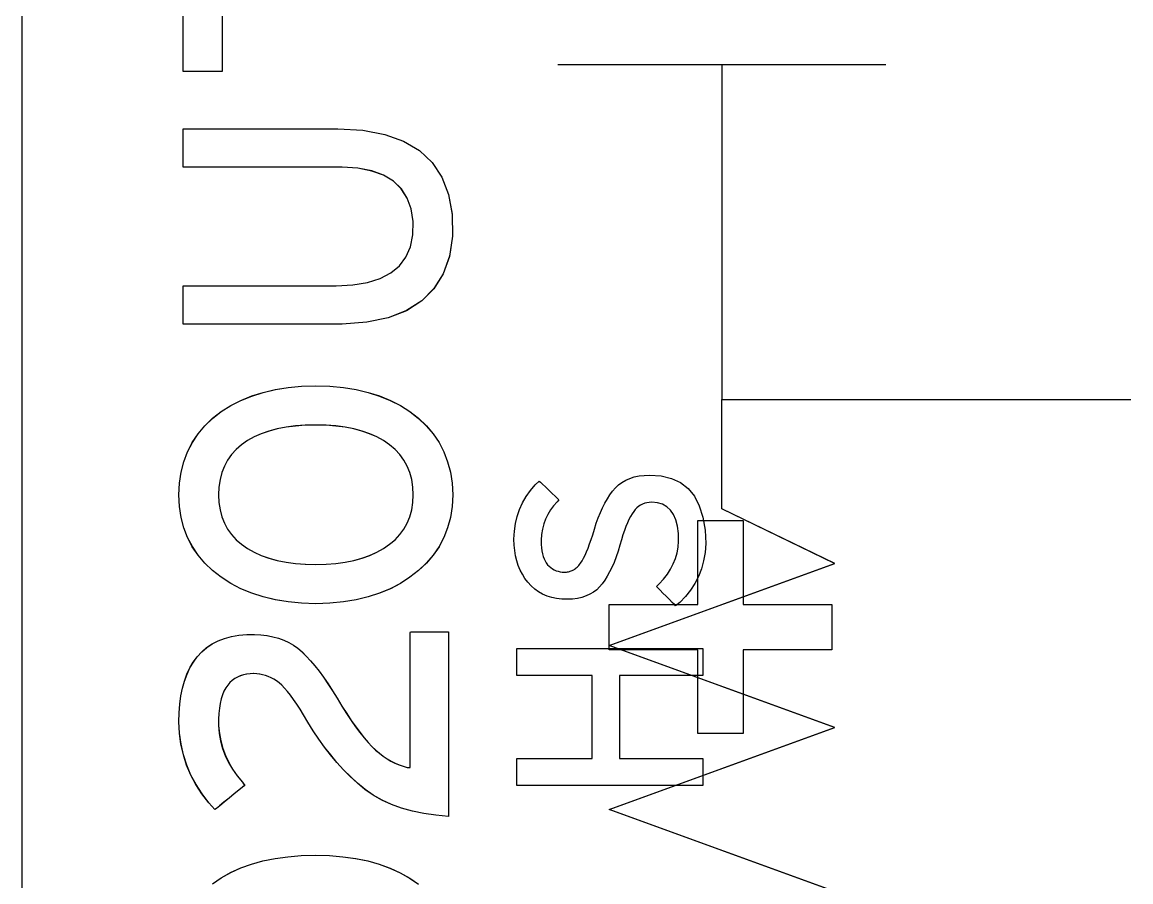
# Model space of a CAD drawing. Extents: x 1 to 47.7, y 0.2 to 35.
# Drawn here: x 36.2985 to 36.7042, y 4.7628 to 5.0773 of the extents above; entities that cross this region are included whole.
import ezdxf

# ---------------------------------------------------------------- set-up
doc = ezdxf.new("R2010")
doc.units = 0
doc.header["$MEASUREMENT"] = 0
for name, color, linetype in [('7_2___8__INDEPENDENT_INPUT', 7, 'CONTINUOUS'), ('7_3___8__OPTOISO_INDEPENDE', 7, 'CONTINUOUS'), ('7_4___24__OPTOISO_INDEPEND', 7, 'CONTINUOUS'), ('7_5___8__INDEPENDENT_INPUT', 7, 'CONTINUOUS'), ('7_6____8__INDEPENDENT_INPU', 7, 'CONTINUOUS'), ('7_7____8__OPTOISO_INDEPEND', 7, 'CONTINUOUS'), ('7_8____8__OPTOISO_INDEPEND', 7, 'CONTINUOUS'), ('8_0_____DWG', 7, 'CONTINUOUS')]:
    doc.layers.add(name, color=color, linetype=linetype)

msp = doc.modelspace()

# ---------------------------------------------------------------- linework, layer by layer
at = {"layer": '7_2___8__INDEPENDENT_INPUT'}
for points in [[(36.37161, 5.10087), (36.45455, 5.10087), (36.45455, 5.08678), (36.37161, 5.08678), (36.37161, 5.05931), (36.35737, 5.05931), (36.35737, 5.12836), (36.37161, 5.12836), (36.37161, 5.10087)], [(36.4946, 5.0618), (36.61459, 5.0618)], [(36.55459, 5.0618), (36.55459, 4.93931), (36.70423, 4.93931)]]:
    msp.add_lwpolyline(points, dxfattribs=at)
for points in [[(36.41404, 5.03834), (36.42315, 5.03779), (36.43116, 5.03627), (36.43806, 5.03379), (36.44384, 5.03036), (36.44851, 5.02596), (36.45207, 5.0206), (36.45451, 5.01429), (36.45584, 5.00701), (36.45596, 4.99898), (36.45482, 4.99164), (36.45256, 4.98525), (36.44919, 4.97981), (36.44471, 4.97531), (36.43911, 4.97177), (36.4324, 4.96917), (36.42458, 4.96753), (36.41564, 4.96684), (36.41235, 4.96681), (36.40735, 4.96681), (36.39969, 4.96681), (36.39044, 4.96681), (36.38065, 4.96681), (36.3714, 4.96681), (36.36374, 4.96681), (36.35874, 4.96681), (36.35737, 4.96683), (36.35737, 4.96756), (36.35737, 4.96911), (36.35737, 4.97121), (36.35737, 4.97361), (36.35737, 4.97604), (36.35737, 4.97822), (36.35737, 4.9799), (36.35737, 4.98081), (36.35815, 4.9809), (36.36246, 4.9809), (36.36963, 4.9809), (36.37859, 4.9809), (36.38829, 4.9809), (36.39768, 4.9809), (36.40569, 4.9809), (36.41128, 4.9809), (36.41337, 4.9809), (36.41951, 4.98119), (36.4249, 4.98207), (36.42954, 4.98352), (36.43342, 4.98556), (36.43655, 4.98818), (36.43893, 4.99138), (36.44056, 4.99517), (36.44143, 4.99954), (36.44152, 5.00444), (36.44082, 5.009), (36.43939, 5.01297), (36.43724, 5.01635), (36.43436, 5.01912), (36.43075, 5.0213), (36.42641, 5.02288), (36.42135, 5.02386), (36.41557, 5.02425), (36.41293, 5.02425), (36.40788, 5.02425), (36.40014, 5.02425), (36.39079, 5.02425), (36.3809, 5.02425), (36.37155, 5.02425), (36.36381, 5.02425), (36.35875, 5.02425), (36.35737, 5.02427), (36.35737, 5.025), (36.35737, 5.02655), (36.35737, 5.02865), (36.35737, 5.03105), (36.35737, 5.03348), (36.35737, 5.03566), (36.35737, 5.03734), (36.35737, 5.03826), (36.35816, 5.03834), (36.36252, 5.03834), (36.36977, 5.03834), (36.37884, 5.03834), (36.38866, 5.03834), (36.39816, 5.03834), (36.40627, 5.03834), (36.41191, 5.03834)], [(36.40592, 4.94428), (36.4111, 4.94411), (36.41602, 4.94365), (36.4207, 4.9429), (36.42512, 4.94186), (36.4293, 4.94054), (36.43322, 4.93893), (36.43689, 4.93703), (36.44032, 4.93485), (36.44352, 4.93236), (36.4464, 4.92962), (36.4489, 4.92666), (36.45104, 4.92349), (36.4528, 4.92009), (36.45419, 4.91648), (36.4552, 4.91266), (36.45584, 4.90861), (36.45611, 4.90435), (36.45584, 4.90012), (36.4552, 4.8961), (36.45419, 4.89231), (36.4528, 4.88875), (36.45104, 4.8854), (36.4489, 4.88228), (36.4464, 4.87938), (36.44352, 4.8767), (36.44032, 4.87422), (36.43689, 4.87197), (36.43322, 4.87003), (36.4293, 4.86838), (36.42512, 4.86702), (36.4207, 4.86596), (36.41602, 4.86519), (36.4111, 4.86472), (36.40592, 4.86454), (36.40075, 4.86472), (36.39581, 4.86519), (36.39113, 4.86596), (36.38668, 4.86702), (36.38248, 4.86838), (36.37853, 4.87003), (36.37482, 4.87197), (36.37135, 4.87422), (36.36815, 4.8767), (36.36531, 4.87938), (36.36285, 4.88228), (36.36075, 4.8854), (36.35902, 4.88875), (36.35766, 4.89231), (36.35667, 4.8961), (36.35606, 4.90012), (36.35581, 4.90435), (36.35606, 4.90861), (36.35667, 4.91266), (36.35766, 4.91648), (36.35902, 4.92009), (36.36075, 4.92349), (36.36285, 4.92666), (36.36531, 4.92962), (36.36815, 4.93236), (36.37135, 4.93485), (36.37482, 4.93703), (36.37853, 4.93893), (36.38248, 4.94054), (36.38668, 4.94186), (36.39113, 4.9429), (36.39581, 4.94365), (36.40075, 4.94411)], [(36.40592, 4.92992), (36.40211, 4.92983), (36.39849, 4.92956), (36.39506, 4.92912), (36.39184, 4.92849), (36.38881, 4.92769), (36.38598, 4.92671), (36.38334, 4.92555), (36.38091, 4.92421), (36.3787, 4.92269), (36.37676, 4.92099), (36.37508, 4.91912), (36.37365, 4.91708), (36.37247, 4.91487), (36.37155, 4.91249), (36.37089, 4.90995), (36.37048, 4.90723), (36.37032, 4.90435), (36.37048, 4.90152), (36.37089, 4.89886), (36.37155, 4.89635), (36.37247, 4.89401), (36.37365, 4.89183), (36.37508, 4.88982), (36.37676, 4.88796), (36.3787, 4.88627), (36.38091, 4.88473), (36.38334, 4.88337), (36.38598, 4.88219), (36.38881, 4.88118), (36.39184, 4.88036), (36.39506, 4.87973), (36.39849, 4.87927), (36.40211, 4.879), (36.40592, 4.87891), (36.4097, 4.879), (36.41327, 4.87927), (36.41666, 4.87973), (36.41985, 4.88036), (36.42285, 4.88118), (36.42566, 4.88219), (36.42827, 4.88337), (36.43068, 4.88473), (36.43293, 4.88627), (36.43497, 4.88796), (36.43673, 4.88982), (36.43821, 4.89183), (36.43943, 4.89401), (36.44038, 4.89635), (36.44106, 4.89886), (36.44146, 4.90152), (36.4416, 4.90435), (36.44146, 4.90723), (36.44106, 4.90995), (36.44038, 4.91249), (36.43943, 4.91487), (36.43821, 4.91708), (36.43673, 4.91912), (36.43497, 4.92099), (36.43293, 4.92269), (36.43068, 4.92421), (36.42827, 4.92555), (36.42566, 4.92671), (36.42285, 4.92769), (36.41985, 4.92849), (36.41666, 4.92912), (36.41327, 4.92956), (36.4097, 4.92983)]]:
    msp.add_lwpolyline(points, close=True, dxfattribs=at)
at = {"layer": '7_3___8__OPTOISO_INDEPENDE'}
for points in [[(36.37161, 5.10087), (36.45455, 5.10087), (36.45455, 5.08678), (36.37161, 5.08678), (36.37161, 5.05931), (36.35737, 5.05931), (36.35737, 5.12836), (36.37161, 5.12836), (36.37161, 5.10087)], [(36.4946, 5.0618), (36.61459, 5.0618)], [(36.55459, 5.0618), (36.55459, 4.93931), (36.70423, 4.93931)]]:
    msp.add_lwpolyline(points, dxfattribs=at)
for points in [[(36.41404, 5.03834), (36.42315, 5.03779), (36.43116, 5.03627), (36.43806, 5.03379), (36.44384, 5.03036), (36.44851, 5.02596), (36.45207, 5.0206), (36.45451, 5.01429), (36.45584, 5.00701), (36.45596, 4.99898), (36.45482, 4.99164), (36.45256, 4.98525), (36.44919, 4.97981), (36.44471, 4.97531), (36.43911, 4.97177), (36.4324, 4.96917), (36.42458, 4.96753), (36.41564, 4.96684), (36.41235, 4.96681), (36.40735, 4.96681), (36.39969, 4.96681), (36.39044, 4.96681), (36.38065, 4.96681), (36.3714, 4.96681), (36.36374, 4.96681), (36.35874, 4.96681), (36.35737, 4.96683), (36.35737, 4.96756), (36.35737, 4.96911), (36.35737, 4.97121), (36.35737, 4.97361), (36.35737, 4.97604), (36.35737, 4.97822), (36.35737, 4.9799), (36.35737, 4.98081), (36.35815, 4.9809), (36.36246, 4.9809), (36.36963, 4.9809), (36.37859, 4.9809), (36.38829, 4.9809), (36.39768, 4.9809), (36.40569, 4.9809), (36.41128, 4.9809), (36.41337, 4.9809), (36.41951, 4.98119), (36.4249, 4.98207), (36.42954, 4.98352), (36.43342, 4.98556), (36.43655, 4.98818), (36.43893, 4.99138), (36.44056, 4.99517), (36.44143, 4.99954), (36.44152, 5.00444), (36.44082, 5.009), (36.43939, 5.01297), (36.43724, 5.01635), (36.43436, 5.01912), (36.43075, 5.0213), (36.42641, 5.02288), (36.42135, 5.02386), (36.41557, 5.02425), (36.41293, 5.02425), (36.40788, 5.02425), (36.40014, 5.02425), (36.39079, 5.02425), (36.3809, 5.02425), (36.37155, 5.02425), (36.36381, 5.02425), (36.35875, 5.02425), (36.35737, 5.02427), (36.35737, 5.025), (36.35737, 5.02655), (36.35737, 5.02865), (36.35737, 5.03105), (36.35737, 5.03348), (36.35737, 5.03566), (36.35737, 5.03734), (36.35737, 5.03826), (36.35816, 5.03834), (36.36252, 5.03834), (36.36977, 5.03834), (36.37884, 5.03834), (36.38866, 5.03834), (36.39816, 5.03834), (36.40627, 5.03834), (36.41191, 5.03834)], [(36.40592, 4.94428), (36.4111, 4.94411), (36.41602, 4.94365), (36.4207, 4.9429), (36.42512, 4.94186), (36.4293, 4.94054), (36.43322, 4.93893), (36.43689, 4.93703), (36.44032, 4.93485), (36.44352, 4.93236), (36.4464, 4.92962), (36.4489, 4.92666), (36.45104, 4.92349), (36.4528, 4.92009), (36.45419, 4.91648), (36.4552, 4.91266), (36.45584, 4.90861), (36.45611, 4.90435), (36.45584, 4.90012), (36.4552, 4.8961), (36.45419, 4.89231), (36.4528, 4.88875), (36.45104, 4.8854), (36.4489, 4.88228), (36.4464, 4.87938), (36.44352, 4.8767), (36.44032, 4.87422), (36.43689, 4.87197), (36.43322, 4.87003), (36.4293, 4.86838), (36.42512, 4.86702), (36.4207, 4.86596), (36.41602, 4.86519), (36.4111, 4.86472), (36.40592, 4.86454), (36.40075, 4.86472), (36.39581, 4.86519), (36.39113, 4.86596), (36.38668, 4.86702), (36.38248, 4.86838), (36.37853, 4.87003), (36.37482, 4.87197), (36.37135, 4.87422), (36.36815, 4.8767), (36.36531, 4.87938), (36.36285, 4.88228), (36.36075, 4.8854), (36.35902, 4.88875), (36.35766, 4.89231), (36.35667, 4.8961), (36.35606, 4.90012), (36.35581, 4.90435), (36.35606, 4.90861), (36.35667, 4.91266), (36.35766, 4.91648), (36.35902, 4.92009), (36.36075, 4.92349), (36.36285, 4.92666), (36.36531, 4.92962), (36.36815, 4.93236), (36.37135, 4.93485), (36.37482, 4.93703), (36.37853, 4.93893), (36.38248, 4.94054), (36.38668, 4.94186), (36.39113, 4.9429), (36.39581, 4.94365), (36.40075, 4.94411)], [(36.40592, 4.92992), (36.40211, 4.92983), (36.39849, 4.92956), (36.39506, 4.92912), (36.39184, 4.92849), (36.38881, 4.92769), (36.38598, 4.92671), (36.38334, 4.92555), (36.38091, 4.92421), (36.3787, 4.92269), (36.37676, 4.92099), (36.37508, 4.91912), (36.37365, 4.91708), (36.37247, 4.91487), (36.37155, 4.91249), (36.37089, 4.90995), (36.37048, 4.90723), (36.37032, 4.90435), (36.37048, 4.90152), (36.37089, 4.89886), (36.37155, 4.89635), (36.37247, 4.89401), (36.37365, 4.89183), (36.37508, 4.88982), (36.37676, 4.88796), (36.3787, 4.88627), (36.38091, 4.88473), (36.38334, 4.88337), (36.38598, 4.88219), (36.38881, 4.88118), (36.39184, 4.88036), (36.39506, 4.87973), (36.39849, 4.87927), (36.40211, 4.879), (36.40592, 4.87891), (36.4097, 4.879), (36.41327, 4.87927), (36.41666, 4.87973), (36.41985, 4.88036), (36.42285, 4.88118), (36.42566, 4.88219), (36.42827, 4.88337), (36.43068, 4.88473), (36.43293, 4.88627), (36.43497, 4.88796), (36.43673, 4.88982), (36.43821, 4.89183), (36.43943, 4.89401), (36.44038, 4.89635), (36.44106, 4.89886), (36.44146, 4.90152), (36.4416, 4.90435), (36.44146, 4.90723), (36.44106, 4.90995), (36.44038, 4.91249), (36.43943, 4.91487), (36.43821, 4.91708), (36.43673, 4.91912), (36.43497, 4.92099), (36.43293, 4.92269), (36.43068, 4.92421), (36.42827, 4.92555), (36.42566, 4.92671), (36.42285, 4.92769), (36.41985, 4.92849), (36.41666, 4.92912), (36.41327, 4.92956), (36.4097, 4.92983)]]:
    msp.add_lwpolyline(points, close=True, dxfattribs=at)
at = {"layer": '7_4___24__OPTOISO_INDEPEND'}
for points in [[(36.3716, 5.10086), (36.45454, 5.10086), (36.45454, 5.08676), (36.3716, 5.08676), (36.3716, 5.0593), (36.35735, 5.0593), (36.35735, 5.12835), (36.3716, 5.12835), (36.3716, 5.10086)], [(36.49457, 5.0618), (36.61458, 5.0618)], [(36.55458, 5.0618), (36.55458, 4.93931), (36.70423, 4.93931)], [(36.54758, 4.83826), (36.51705, 4.83826), (36.51705, 4.80792), (36.54758, 4.80792), (36.54758, 4.79806), (36.47955, 4.79806), (36.47955, 4.80792), (36.50709, 4.80792), (36.50709, 4.83826), (36.47955, 4.83826), (36.47955, 4.84813), (36.54758, 4.84813), (36.54758, 4.83826)]]:
    msp.add_lwpolyline(points, dxfattribs=at)
for points in [[(36.41402, 5.03833), (36.42314, 5.03777), (36.43115, 5.03626), (36.43804, 5.03378), (36.44383, 5.03034), (36.4485, 5.02595), (36.45205, 5.02059), (36.4545, 5.01427), (36.45583, 5.007), (36.45595, 4.99897), (36.45481, 4.99163), (36.45255, 4.98523), (36.44918, 4.97979), (36.44469, 4.9753), (36.4391, 4.97175), (36.43239, 4.96916), (36.42457, 4.96752), (36.41563, 4.96682), (36.41234, 4.9668), (36.40734, 4.9668), (36.39968, 4.9668), (36.39042, 4.9668), (36.38064, 4.9668), (36.37139, 4.9668), (36.36373, 4.9668), (36.35873, 4.9668), (36.35735, 4.96682), (36.35735, 4.96754), (36.35735, 4.96909), (36.35735, 4.9712), (36.35735, 4.9736), (36.35735, 4.97602), (36.35735, 4.97821), (36.35735, 4.97989), (36.35735, 4.9808), (36.35813, 4.98089), (36.36245, 4.98089), (36.36962, 4.98089), (36.37858, 4.98089), (36.38828, 4.98089), (36.39767, 4.98089), (36.40568, 4.98089), (36.41126, 4.98089), (36.41336, 4.98089), (36.4195, 4.98118), (36.42489, 4.98205), (36.42953, 4.98351), (36.43341, 4.98555), (36.43654, 4.98817), (36.43892, 4.99137), (36.44054, 4.99516), (36.44142, 4.99953), (36.44151, 5.00442), (36.4408, 5.00899), (36.43938, 5.01296), (36.43722, 5.01633), (36.43434, 5.01911), (36.43074, 5.02128), (36.4264, 5.02286), (36.42134, 5.02385), (36.41555, 5.02423), (36.41292, 5.02424), (36.40787, 5.02424), (36.40013, 5.02424), (36.39077, 5.02424), (36.38089, 5.02424), (36.37153, 5.02424), (36.36379, 5.02424), (36.35874, 5.02424), (36.35735, 5.02426), (36.35735, 5.02498), (36.35735, 5.02653), (36.35735, 5.02864), (36.35735, 5.03104), (36.35735, 5.03346), (36.35735, 5.03565), (36.35735, 5.03733), (36.35735, 5.03824), (36.35814, 5.03833), (36.36251, 5.03833), (36.36976, 5.03833), (36.37883, 5.03833), (36.38865, 5.03833), (36.39815, 5.03833), (36.40625, 5.03833), (36.4119, 5.03833)], [(36.40591, 4.94427), (36.41109, 4.9441), (36.41601, 4.94363), (36.42068, 4.94288), (36.42511, 4.94185), (36.42928, 4.94052), (36.43321, 4.93891), (36.43688, 4.93701), (36.4403, 4.93482), (36.4435, 4.93233), (36.44638, 4.9296), (36.44889, 4.92664), (36.45103, 4.92347), (36.45279, 4.92008), (36.45417, 4.91647), (36.45519, 4.91264), (36.45583, 4.9086), (36.4561, 4.90434), (36.45583, 4.9001), (36.45519, 4.89609), (36.45417, 4.8923), (36.45279, 4.88873), (36.45103, 4.88539), (36.44889, 4.88227), (36.44638, 4.87937), (36.4435, 4.87669), (36.4403, 4.8742), (36.43688, 4.87196), (36.43321, 4.87001), (36.42928, 4.86836), (36.42511, 4.867), (36.42068, 4.86594), (36.41601, 4.86518), (36.41109, 4.86471), (36.40591, 4.86453), (36.40073, 4.86471), (36.3958, 4.86518), (36.39111, 4.86594), (36.38667, 4.867), (36.38247, 4.86836), (36.37851, 4.87001), (36.3748, 4.87196), (36.37134, 4.8742), (36.36814, 4.87669), (36.3653, 4.87937), (36.36283, 4.88227), (36.36073, 4.88539), (36.35901, 4.88873), (36.35765, 4.8923), (36.35666, 4.89609), (36.35604, 4.9001), (36.35579, 4.90434), (36.35604, 4.9086), (36.35666, 4.91264), (36.35765, 4.91647), (36.35901, 4.92008), (36.36073, 4.92347), (36.36283, 4.92664), (36.3653, 4.9296), (36.36814, 4.93233), (36.37134, 4.93482), (36.3748, 4.93701), (36.37851, 4.93891), (36.38247, 4.94052), (36.38667, 4.94185), (36.39111, 4.94288), (36.3958, 4.94363), (36.40073, 4.9441)], [(36.40591, 4.9299), (36.40209, 4.92982), (36.39847, 4.92955), (36.39505, 4.9291), (36.39182, 4.92848), (36.3888, 4.92768), (36.38596, 4.9267), (36.38333, 4.92554), (36.38089, 4.9242), (36.37868, 4.92267), (36.37674, 4.92097), (36.37506, 4.9191), (36.37363, 4.91707), (36.37246, 4.91486), (36.37154, 4.91248), (36.37087, 4.90994), (36.37046, 4.90722), (36.37031, 4.90434), (36.37046, 4.90151), (36.37087, 4.89884), (36.37154, 4.89634), (36.37246, 4.894), (36.37363, 4.89182), (36.37506, 4.8898), (36.37674, 4.88795), (36.37868, 4.88626), (36.38089, 4.88472), (36.38333, 4.88336), (36.38596, 4.88217), (36.3888, 4.88117), (36.39182, 4.88035), (36.39505, 4.87971), (36.39847, 4.87926), (36.40209, 4.87898), (36.40591, 4.87889), (36.40968, 4.87898), (36.41326, 4.87926), (36.41665, 4.87971), (36.41984, 4.88035), (36.42284, 4.88117), (36.42564, 4.88217), (36.42825, 4.88336), (36.43067, 4.88472), (36.43292, 4.88626), (36.43495, 4.88795), (36.43671, 4.8898), (36.4382, 4.89182), (36.43942, 4.894), (36.44037, 4.89634), (36.44104, 4.89884), (36.44145, 4.90151), (36.44158, 4.90434), (36.44145, 4.90722), (36.44104, 4.90994), (36.44037, 4.91248), (36.43942, 4.91486), (36.4382, 4.91707), (36.43671, 4.9191), (36.43495, 4.92097), (36.43292, 4.92267), (36.43067, 4.9242), (36.42825, 4.92554), (36.42564, 4.9267), (36.42284, 4.92768), (36.41984, 4.92848), (36.41665, 4.9291), (36.41326, 4.92955), (36.40968, 4.92982)], [(36.52805, 4.91159), (36.53234, 4.91132), (36.53613, 4.9104), (36.53942, 4.90885), (36.54222, 4.90666), (36.54451, 4.90382), (36.5463, 4.90035), (36.5476, 4.89624), (36.54839, 4.89149), (36.54865, 4.88654), (36.54839, 4.8833), (36.54786, 4.88022), (36.54707, 4.87729), (36.54602, 4.87452), (36.54469, 4.8719), (36.5431, 4.86944), (36.54125, 4.86714), (36.53913, 4.86499), (36.53764, 4.86378), (36.53721, 4.86421), (36.53641, 4.86501), (36.53536, 4.86607), (36.53418, 4.86725), (36.533, 4.86844), (36.53194, 4.8695), (36.53112, 4.87032), (36.53067, 4.87077), (36.53163, 4.87178), (36.53322, 4.8735), (36.53461, 4.87529), (36.5358, 4.87715), (36.53679, 4.87907), (36.53757, 4.88106), (36.53815, 4.88312), (36.53853, 4.88525), (36.5387, 4.88745), (36.53864, 4.89024), (36.53831, 4.8929), (36.53773, 4.8952), (36.5369, 4.89715), (36.53581, 4.89875), (36.53446, 4.9), (36.53286, 4.9009), (36.531, 4.90145), (36.52889, 4.90164), (36.52795, 4.9016), (36.52712, 4.90148), (36.52632, 4.90128), (36.52556, 4.90099), (36.52483, 4.90062), (36.52414, 4.90017), (36.52349, 4.89963), (36.52287, 4.89901), (36.52228, 4.8983), (36.5217, 4.89745), (36.52113, 4.89647), (36.52056, 4.89536), (36.52, 4.89413), (36.51945, 4.89278), (36.5189, 4.8913), (36.51836, 4.88969), (36.51782, 4.88796), (36.51725, 4.88596), (36.51656, 4.88372), (36.51584, 4.88162), (36.51508, 4.87965), (36.51429, 4.87782), (36.51346, 4.87613), (36.51259, 4.87457), (36.51169, 4.87314), (36.51075, 4.87185), (36.50979, 4.87069), (36.50874, 4.86965), (36.50757, 4.86875), (36.50627, 4.86798), (36.50486, 4.86735), (36.50332, 4.86684), (36.50167, 4.86648), (36.49989, 4.86624), (36.49799, 4.86613), (36.496, 4.86618), (36.49409, 4.8664), (36.49228, 4.86677), (36.49057, 4.8673), (36.48896, 4.868), (36.48745, 4.86885), (36.48604, 4.86987), (36.48472, 4.87105), (36.48351, 4.87238), (36.48245, 4.87379), (36.48153, 4.87528), (36.48072, 4.87685), (36.48004, 4.87851), (36.47948, 4.88025), (36.47904, 4.88208), (36.47873, 4.88399), (36.47853, 4.88599), (36.47846, 4.88815), (36.47863, 4.89105), (36.47902, 4.89383), (36.47965, 4.89649), (36.48051, 4.89903), (36.4816, 4.90146), (36.48293, 4.90376), (36.48448, 4.90596), (36.48628, 4.90803), (36.48772, 4.90942), (36.48812, 4.90903), (36.48891, 4.90827), (36.48997, 4.90725), (36.49117, 4.90609), (36.49239, 4.90491), (36.4935, 4.90384), (36.49437, 4.90301), (36.49487, 4.90252), (36.49426, 4.9018), (36.49294, 4.90036), (36.4918, 4.89884), (36.49082, 4.89722), (36.49001, 4.89551), (36.48936, 4.89372), (36.48889, 4.89183), (36.48858, 4.88986), (36.48844, 4.88779), (36.48846, 4.88623), (36.48854, 4.88502), (36.48869, 4.88389), (36.48889, 4.88283), (36.48915, 4.88186), (36.48947, 4.88097), (36.48985, 4.88016), (36.49029, 4.87944), (36.49078, 4.87879), (36.49134, 4.87822), (36.49193, 4.87772), (36.49255, 4.87728), (36.49321, 4.87692), (36.49389, 4.87661), (36.4946, 4.87638), (36.49535, 4.87621), (36.49613, 4.87612), (36.49691, 4.87609), (36.49731, 4.87609), (36.49769, 4.87612), (36.49806, 4.87616), (36.49841, 4.87622), (36.49875, 4.8763), (36.49908, 4.87639), (36.4994, 4.8765), (36.49971, 4.87663), (36.50001, 4.87677), (36.50033, 4.87694), (36.50065, 4.87713), (36.50097, 4.87735), (36.50128, 4.8776), (36.50158, 4.87787), (36.50189, 4.87818), (36.50218, 4.87851), (36.50248, 4.87887), (36.50287, 4.8794), (36.50341, 4.88023), (36.50395, 4.88119), (36.50449, 4.88229), (36.50504, 4.88352), (36.50559, 4.88489), (36.50615, 4.88639), (36.50671, 4.88802), (36.50728, 4.88978), (36.50791, 4.89186), (36.5086, 4.89398), (36.50933, 4.89598), (36.5101, 4.89788), (36.51091, 4.89967), (36.51176, 4.90134), (36.51265, 4.9029), (36.51358, 4.90435), (36.51454, 4.90569), (36.51557, 4.90692), (36.51672, 4.908), (36.51799, 4.90893), (36.51937, 4.90973), (36.52087, 4.91039), (36.52249, 4.9109), (36.52423, 4.91127), (36.52608, 4.9115)]]:
    msp.add_lwpolyline(points, close=True, dxfattribs=at)
at = {"layer": '7_5___8__INDEPENDENT_INPUT'}
for points in [[(36.70424, 4.63921), (36.55457, 4.63921), (36.55457, 4.70918), (36.51333, 4.72919), (36.59583, 4.75921), (36.51333, 4.78922), (36.59583, 4.81924), (36.51333, 4.84925), (36.59583, 4.87927), (36.55457, 4.89927), (36.55457, 4.93921), (36.70424, 4.93921)], [(36.36814, 4.76207), (36.37132, 4.76426), (36.37476, 4.76618), (36.37845, 4.76785), (36.38238, 4.76926), (36.38657, 4.77042), (36.391, 4.77132), (36.39567, 4.77196), (36.4006, 4.77235), (36.40578, 4.77247), (36.41092, 4.77234), (36.41583, 4.77195), (36.4205, 4.7713), (36.42493, 4.77039), (36.42912, 4.76922), (36.43308, 4.76779), (36.43679, 4.7661), (36.44027, 4.76415), (36.4435, 4.76193)]]:
    msp.add_lwpolyline(points, dxfattribs=at)
msp.add_lwpolyline([(36.45454, 4.78672), (36.44988, 4.78712), (36.44545, 4.78776), (36.44127, 4.78863), (36.43732, 4.78974), (36.43361, 4.79109), (36.43014, 4.79267), (36.42691, 4.79448), (36.42392, 4.79653), (36.42116, 4.79881), (36.41857, 4.80125), (36.41607, 4.80379), (36.41367, 4.80643), (36.41135, 4.80917), (36.40914, 4.81201), (36.40701, 4.81495), (36.40498, 4.818), (36.40304, 4.82114), (36.40143, 4.82388), (36.40017, 4.82592), (36.39895, 4.82778), (36.39777, 4.82949), (36.39663, 4.83104), (36.39553, 4.83242), (36.39447, 4.83364), (36.39345, 4.8347), (36.39248, 4.83559), (36.39151, 4.83631), (36.39053, 4.83692), (36.38954, 4.83745), (36.38852, 4.83789), (36.38749, 4.83826), (36.38644, 4.83855), (36.38537, 4.83876), (36.38429, 4.83889), (36.38318, 4.83893), (36.38188, 4.83889), (36.38061, 4.83875), (36.37942, 4.83849), (36.37829, 4.83814), (36.37723, 4.83767), (36.37624, 4.8371), (36.37532, 4.83643), (36.37446, 4.83565), (36.37368, 4.83476), (36.37295, 4.8337), (36.3723, 4.8325), (36.37175, 4.83115), (36.37128, 4.82967), (36.37091, 4.82804), (36.37063, 4.82628), (36.37043, 4.82437), (36.37033, 4.82233), (36.37034, 4.81992), (36.3706, 4.81707), (36.3711, 4.8143), (36.37183, 4.8116), (36.37281, 4.80897), (36.37402, 4.80641), (36.37547, 4.80393), (36.37716, 4.80151), (36.37909, 4.79917), (36.37989, 4.79805), (36.3791, 4.7974), (36.37775, 4.79631), (36.37604, 4.79492), (36.37417, 4.7934), (36.37233, 4.7919), (36.37072, 4.79059), (36.36953, 4.78963), (36.36897, 4.78917), (36.36677, 4.79162), (36.36425, 4.79491), (36.36206, 4.79831), (36.3602, 4.80184), (36.35866, 4.80549), (36.35745, 4.80927), (36.35657, 4.81317), (36.35602, 4.81719), (36.35579, 4.82133), (36.35588, 4.82464), (36.35613, 4.82778), (36.35654, 4.83076), (36.35712, 4.83357), (36.35786, 4.83622), (36.35877, 4.8387), (36.35985, 4.84101), (36.36109, 4.84315), (36.36251, 4.84512), (36.36416, 4.8469), (36.36598, 4.84846), (36.36798, 4.8498), (36.37016, 4.85092), (36.37252, 4.85183), (36.37505, 4.85252), (36.37776, 4.853), (36.38066, 4.85326), (36.38343, 4.8533), (36.3858, 4.85316), (36.38806, 4.85288), (36.39021, 4.85246), (36.39226, 4.8519), (36.39419, 4.85119), (36.39601, 4.85033), (36.39773, 4.84934), (36.39934, 4.8482), (36.40086, 4.84688), (36.4024, 4.84536), (36.40396, 4.84368), (36.40553, 4.84182), (36.40713, 4.83979), (36.40875, 4.8376), (36.41038, 4.83523), (36.41204, 4.83269), (36.41371, 4.82998), (36.41549, 4.82708), (36.41722, 4.82435), (36.4189, 4.82183), (36.42052, 4.81951), (36.42209, 4.81739), (36.42361, 4.81548), (36.42507, 4.81377), (36.42648, 4.81226), (36.42783, 4.81095), (36.4292, 4.80979), (36.4306, 4.80874), (36.43201, 4.80779), (36.43345, 4.80694), (36.43491, 4.80621), (36.43639, 4.80557), (36.43788, 4.80505), (36.43941, 4.80462), (36.44043, 4.80461), (36.44043, 4.8075), (36.44043, 4.8131), (36.44043, 4.82051), (36.44043, 4.82886), (36.44043, 4.83725), (36.44043, 4.84482), (36.44043, 4.85066), (36.44043, 4.85389), (36.44059, 4.85426), (36.4416, 4.85426), (36.44332, 4.85426), (36.4455, 4.85426), (36.44788, 4.85426), (36.45023, 4.85426), (36.45228, 4.85426), (36.45379, 4.85426), (36.45451, 4.85426), (36.45454, 4.85276), (36.45454, 4.84707), (36.45454, 4.83825), (36.45454, 4.8275), (36.45454, 4.81601), (36.45454, 4.80499), (36.45454, 4.79564), (36.45454, 4.78915)], close=True, dxfattribs=at)
at = {"layer": '7_6____8__INDEPENDENT_INPU'}
for points in [[(36.3716, 5.10087), (36.45454, 5.10087), (36.45454, 5.08678), (36.3716, 5.08678), (36.3716, 5.05931), (36.35735, 5.05931), (36.35735, 5.12836), (36.3716, 5.12836), (36.3716, 5.10087)], [(36.4946, 5.0618), (36.61459, 5.0618)], [(36.55459, 5.0618), (36.55459, 4.93931), (36.70423, 4.93931)], [(36.56235, 4.86423), (36.59482, 4.86423), (36.59482, 4.84766), (36.56235, 4.84766), (36.56235, 4.81702), (36.54578, 4.81702), (36.54578, 4.84766), (36.51331, 4.84766), (36.51331, 4.86423), (36.54578, 4.86423), (36.54578, 4.89499), (36.56235, 4.89499), (36.56235, 4.86423)]]:
    msp.add_lwpolyline(points, dxfattribs=at)
for points in [[(36.41402, 5.03834), (36.42314, 5.03779), (36.43115, 5.03627), (36.43804, 5.03379), (36.44383, 5.03036), (36.4485, 5.02596), (36.45205, 5.0206), (36.4545, 5.01429), (36.45583, 5.00701), (36.45595, 4.99898), (36.45481, 4.99164), (36.45255, 4.98525), (36.44918, 4.97981), (36.44469, 4.97531), (36.4391, 4.97177), (36.43239, 4.96917), (36.42457, 4.96753), (36.41563, 4.96684), (36.41234, 4.96681), (36.40734, 4.96681), (36.39968, 4.96681), (36.39042, 4.96681), (36.38064, 4.96681), (36.37139, 4.96681), (36.36373, 4.96681), (36.35873, 4.96681), (36.35735, 4.96683), (36.35735, 4.96756), (36.35735, 4.96911), (36.35735, 4.97121), (36.35735, 4.97361), (36.35735, 4.97604), (36.35735, 4.97822), (36.35735, 4.9799), (36.35735, 4.98081), (36.35813, 4.9809), (36.36245, 4.9809), (36.36962, 4.9809), (36.37858, 4.9809), (36.38828, 4.9809), (36.39767, 4.9809), (36.40568, 4.9809), (36.41126, 4.9809), (36.41336, 4.9809), (36.4195, 4.98119), (36.42489, 4.98207), (36.42953, 4.98352), (36.43341, 4.98556), (36.43654, 4.98818), (36.43892, 4.99138), (36.44054, 4.99517), (36.44142, 4.99954), (36.44151, 5.00444), (36.4408, 5.009), (36.43938, 5.01297), (36.43722, 5.01635), (36.43434, 5.01912), (36.43074, 5.0213), (36.4264, 5.02288), (36.42134, 5.02386), (36.41555, 5.02425), (36.41292, 5.02425), (36.40787, 5.02425), (36.40013, 5.02425), (36.39077, 5.02425), (36.38089, 5.02425), (36.37153, 5.02425), (36.36379, 5.02425), (36.35874, 5.02425), (36.35735, 5.02427), (36.35735, 5.025), (36.35735, 5.02655), (36.35735, 5.02865), (36.35735, 5.03105), (36.35735, 5.03348), (36.35735, 5.03566), (36.35735, 5.03734), (36.35735, 5.03826), (36.35814, 5.03834), (36.36251, 5.03834), (36.36976, 5.03834), (36.37883, 5.03834), (36.38865, 5.03834), (36.39815, 5.03834), (36.40625, 5.03834), (36.4119, 5.03834)], [(36.40591, 4.94428), (36.41109, 4.94411), (36.41601, 4.94365), (36.42068, 4.9429), (36.42511, 4.94186), (36.42928, 4.94054), (36.43321, 4.93893), (36.43688, 4.93703), (36.4403, 4.93485), (36.4435, 4.93236), (36.44638, 4.92962), (36.44889, 4.92666), (36.45103, 4.92349), (36.45279, 4.92009), (36.45417, 4.91648), (36.45519, 4.91266), (36.45583, 4.90861), (36.4561, 4.90435), (36.45583, 4.90012), (36.45519, 4.8961), (36.45417, 4.89231), (36.45279, 4.88875), (36.45103, 4.8854), (36.44889, 4.88228), (36.44638, 4.87938), (36.4435, 4.8767), (36.4403, 4.87422), (36.43688, 4.87197), (36.43321, 4.87003), (36.42928, 4.86838), (36.42511, 4.86702), (36.42068, 4.86596), (36.41601, 4.86519), (36.41109, 4.86472), (36.40591, 4.86454), (36.40073, 4.86472), (36.3958, 4.86519), (36.39111, 4.86596), (36.38667, 4.86702), (36.38247, 4.86838), (36.37851, 4.87003), (36.3748, 4.87197), (36.37134, 4.87422), (36.36814, 4.8767), (36.3653, 4.87938), (36.36283, 4.88228), (36.36073, 4.8854), (36.35901, 4.88875), (36.35765, 4.89231), (36.35666, 4.8961), (36.35604, 4.90012), (36.35579, 4.90435), (36.35604, 4.90861), (36.35666, 4.91266), (36.35765, 4.91648), (36.35901, 4.92009), (36.36073, 4.92349), (36.36283, 4.92666), (36.3653, 4.92962), (36.36814, 4.93236), (36.37134, 4.93485), (36.3748, 4.93703), (36.37851, 4.93893), (36.38247, 4.94054), (36.38667, 4.94186), (36.39111, 4.9429), (36.3958, 4.94365), (36.40073, 4.94411)], [(36.40591, 4.92992), (36.40209, 4.92983), (36.39847, 4.92956), (36.39505, 4.92912), (36.39182, 4.92849), (36.3888, 4.92769), (36.38596, 4.92671), (36.38333, 4.92555), (36.38089, 4.92421), (36.37868, 4.92269), (36.37674, 4.92099), (36.37506, 4.91912), (36.37363, 4.91708), (36.37246, 4.91487), (36.37154, 4.91249), (36.37087, 4.90995), (36.37046, 4.90723), (36.37031, 4.90435), (36.37046, 4.90152), (36.37087, 4.89886), (36.37154, 4.89635), (36.37246, 4.89401), (36.37363, 4.89183), (36.37506, 4.88982), (36.37674, 4.88796), (36.37868, 4.88627), (36.38089, 4.88473), (36.38333, 4.88337), (36.38596, 4.88219), (36.3888, 4.88118), (36.39182, 4.88036), (36.39505, 4.87973), (36.39847, 4.87927), (36.40209, 4.879), (36.40591, 4.87891), (36.40968, 4.879), (36.41326, 4.87927), (36.41665, 4.87973), (36.41984, 4.88036), (36.42284, 4.88118), (36.42564, 4.88219), (36.42825, 4.88337), (36.43067, 4.88473), (36.43292, 4.88627), (36.43495, 4.88796), (36.43671, 4.88982), (36.4382, 4.89183), (36.43942, 4.89401), (36.44037, 4.89635), (36.44104, 4.89886), (36.44145, 4.90152), (36.44158, 4.90435), (36.44145, 4.90723), (36.44104, 4.90995), (36.44037, 4.91249), (36.43942, 4.91487), (36.4382, 4.91708), (36.43671, 4.91912), (36.43495, 4.92099), (36.43292, 4.92269), (36.43067, 4.92421), (36.42825, 4.92555), (36.42564, 4.92671), (36.42284, 4.92769), (36.41984, 4.92849), (36.41665, 4.92912), (36.41326, 4.92956), (36.40968, 4.92983)]]:
    msp.add_lwpolyline(points, close=True, dxfattribs=at)
at = {"layer": '7_7____8__OPTOISO_INDEPEND'}
for points in [[(36.37161, 5.10087), (36.45455, 5.10087), (36.45455, 5.08678), (36.37161, 5.08678), (36.37161, 5.05931), (36.35737, 5.05931), (36.35737, 5.12836), (36.37161, 5.12836), (36.37161, 5.10087)], [(36.4946, 5.0618), (36.61459, 5.0618)], [(36.55459, 5.0618), (36.55459, 4.93931), (36.70423, 4.93931)], [(36.56235, 4.86423), (36.59482, 4.86423), (36.59482, 4.84766), (36.56235, 4.84766), (36.56235, 4.81702), (36.54578, 4.81702), (36.54578, 4.84766), (36.51331, 4.84766), (36.51331, 4.86423), (36.54578, 4.86423), (36.54578, 4.89499), (36.56235, 4.89499), (36.56235, 4.86423)]]:
    msp.add_lwpolyline(points, dxfattribs=at)
for points in [[(36.41404, 5.03834), (36.42315, 5.03779), (36.43116, 5.03627), (36.43806, 5.03379), (36.44384, 5.03036), (36.44851, 5.02596), (36.45207, 5.0206), (36.45451, 5.01429), (36.45584, 5.00701), (36.45596, 4.99898), (36.45482, 4.99164), (36.45256, 4.98525), (36.44919, 4.97981), (36.44471, 4.97531), (36.43911, 4.97177), (36.4324, 4.96917), (36.42458, 4.96753), (36.41564, 4.96684), (36.41235, 4.96681), (36.40735, 4.96681), (36.39969, 4.96681), (36.39044, 4.96681), (36.38065, 4.96681), (36.3714, 4.96681), (36.36374, 4.96681), (36.35874, 4.96681), (36.35737, 4.96683), (36.35737, 4.96756), (36.35737, 4.96911), (36.35737, 4.97121), (36.35737, 4.97361), (36.35737, 4.97604), (36.35737, 4.97822), (36.35737, 4.9799), (36.35737, 4.98081), (36.35815, 4.9809), (36.36246, 4.9809), (36.36963, 4.9809), (36.37859, 4.9809), (36.38829, 4.9809), (36.39768, 4.9809), (36.40569, 4.9809), (36.41128, 4.9809), (36.41337, 4.9809), (36.41951, 4.98119), (36.4249, 4.98207), (36.42954, 4.98352), (36.43342, 4.98556), (36.43655, 4.98818), (36.43893, 4.99138), (36.44056, 4.99517), (36.44143, 4.99954), (36.44152, 5.00444), (36.44082, 5.009), (36.43939, 5.01297), (36.43724, 5.01635), (36.43436, 5.01912), (36.43075, 5.0213), (36.42641, 5.02288), (36.42135, 5.02386), (36.41557, 5.02425), (36.41293, 5.02425), (36.40788, 5.02425), (36.40014, 5.02425), (36.39079, 5.02425), (36.3809, 5.02425), (36.37155, 5.02425), (36.36381, 5.02425), (36.35875, 5.02425), (36.35737, 5.02427), (36.35737, 5.025), (36.35737, 5.02655), (36.35737, 5.02865), (36.35737, 5.03105), (36.35737, 5.03348), (36.35737, 5.03566), (36.35737, 5.03734), (36.35737, 5.03826), (36.35816, 5.03834), (36.36252, 5.03834), (36.36977, 5.03834), (36.37884, 5.03834), (36.38866, 5.03834), (36.39816, 5.03834), (36.40627, 5.03834), (36.41191, 5.03834)], [(36.40592, 4.94428), (36.4111, 4.94411), (36.41602, 4.94365), (36.4207, 4.9429), (36.42512, 4.94186), (36.4293, 4.94054), (36.43322, 4.93893), (36.43689, 4.93703), (36.44032, 4.93485), (36.44352, 4.93236), (36.4464, 4.92962), (36.4489, 4.92666), (36.45104, 4.92349), (36.4528, 4.92009), (36.45419, 4.91648), (36.4552, 4.91266), (36.45584, 4.90861), (36.45611, 4.90435), (36.45584, 4.90012), (36.4552, 4.8961), (36.45419, 4.89231), (36.4528, 4.88875), (36.45104, 4.8854), (36.4489, 4.88228), (36.4464, 4.87938), (36.44352, 4.8767), (36.44032, 4.87422), (36.43689, 4.87197), (36.43322, 4.87003), (36.4293, 4.86838), (36.42512, 4.86702), (36.4207, 4.86596), (36.41602, 4.86519), (36.4111, 4.86472), (36.40592, 4.86454), (36.40075, 4.86472), (36.39581, 4.86519), (36.39113, 4.86596), (36.38668, 4.86702), (36.38248, 4.86838), (36.37853, 4.87003), (36.37482, 4.87197), (36.37135, 4.87422), (36.36815, 4.8767), (36.36531, 4.87938), (36.36285, 4.88228), (36.36075, 4.8854), (36.35902, 4.88875), (36.35766, 4.89231), (36.35667, 4.8961), (36.35606, 4.90012), (36.35581, 4.90435), (36.35606, 4.90861), (36.35667, 4.91266), (36.35766, 4.91648), (36.35902, 4.92009), (36.36075, 4.92349), (36.36285, 4.92666), (36.36531, 4.92962), (36.36815, 4.93236), (36.37135, 4.93485), (36.37482, 4.93703), (36.37853, 4.93893), (36.38248, 4.94054), (36.38668, 4.94186), (36.39113, 4.9429), (36.39581, 4.94365), (36.40075, 4.94411)], [(36.40592, 4.92992), (36.40211, 4.92983), (36.39849, 4.92956), (36.39506, 4.92912), (36.39184, 4.92849), (36.38881, 4.92769), (36.38598, 4.92671), (36.38334, 4.92555), (36.38091, 4.92421), (36.3787, 4.92269), (36.37676, 4.92099), (36.37508, 4.91912), (36.37365, 4.91708), (36.37247, 4.91487), (36.37155, 4.91249), (36.37089, 4.90995), (36.37048, 4.90723), (36.37032, 4.90435), (36.37048, 4.90152), (36.37089, 4.89886), (36.37155, 4.89635), (36.37247, 4.89401), (36.37365, 4.89183), (36.37508, 4.88982), (36.37676, 4.88796), (36.3787, 4.88627), (36.38091, 4.88473), (36.38334, 4.88337), (36.38598, 4.88219), (36.38881, 4.88118), (36.39184, 4.88036), (36.39506, 4.87973), (36.39849, 4.87927), (36.40211, 4.879), (36.40592, 4.87891), (36.4097, 4.879), (36.41327, 4.87927), (36.41666, 4.87973), (36.41985, 4.88036), (36.42285, 4.88118), (36.42566, 4.88219), (36.42827, 4.88337), (36.43068, 4.88473), (36.43293, 4.88627), (36.43497, 4.88796), (36.43673, 4.88982), (36.43821, 4.89183), (36.43943, 4.89401), (36.44038, 4.89635), (36.44106, 4.89886), (36.44146, 4.90152), (36.4416, 4.90435), (36.44146, 4.90723), (36.44106, 4.90995), (36.44038, 4.91249), (36.43943, 4.91487), (36.43821, 4.91708), (36.43673, 4.91912), (36.43497, 4.92099), (36.43293, 4.92269), (36.43068, 4.92421), (36.42827, 4.92555), (36.42566, 4.92671), (36.42285, 4.92769), (36.41985, 4.92849), (36.41666, 4.92912), (36.41327, 4.92956), (36.4097, 4.92983)]]:
    msp.add_lwpolyline(points, close=True, dxfattribs=at)
at = {"layer": '7_8____8__OPTOISO_INDEPEND'}
for points in [[(36.70423, 4.63931), (36.55459, 4.63931), (36.55459, 4.70918), (36.51335, 4.72919), (36.59585, 4.75921), (36.51335, 4.78922), (36.59585, 4.81924), (36.51335, 4.84925), (36.59585, 4.87927), (36.55459, 4.89927), (36.55459, 4.93931), (36.70423, 4.93931)], [(36.36817, 4.76207), (36.37135, 4.76426), (36.37479, 4.76618), (36.37848, 4.76785), (36.38241, 4.76926), (36.38659, 4.77042), (36.39102, 4.77132), (36.3957, 4.77196), (36.40063, 4.77235), (36.4058, 4.77247), (36.41095, 4.77234), (36.41586, 4.77195), (36.42053, 4.7713), (36.42496, 4.77039), (36.42915, 4.76922), (36.4331, 4.76779), (36.43682, 4.7661), (36.4403, 4.76415), (36.44353, 4.76193)]]:
    msp.add_lwpolyline(points, dxfattribs=at)
msp.add_lwpolyline([(36.45456, 4.78672), (36.4499, 4.78712), (36.44548, 4.78776), (36.44129, 4.78863), (36.43735, 4.78974), (36.43364, 4.79109), (36.43017, 4.79267), (36.42694, 4.79448), (36.42394, 4.79653), (36.42119, 4.79881), (36.4186, 4.80125), (36.4161, 4.80379), (36.41369, 4.80643), (36.41138, 4.80917), (36.40916, 4.81201), (36.40704, 4.81495), (36.40501, 4.818), (36.40307, 4.82114), (36.40146, 4.82388), (36.40019, 4.82592), (36.39897, 4.82778), (36.39779, 4.82949), (36.39665, 4.83104), (36.39556, 4.83242), (36.3945, 4.83364), (36.39348, 4.8347), (36.3925, 4.83559), (36.39154, 4.83631), (36.39056, 4.83692), (36.38957, 4.83745), (36.38855, 4.83789), (36.38752, 4.83826), (36.38647, 4.83855), (36.3854, 4.83876), (36.38431, 4.83889), (36.38321, 4.83893), (36.3819, 4.83889), (36.38064, 4.83875), (36.37944, 4.83849), (36.37832, 4.83814), (36.37726, 4.83767), (36.37627, 4.8371), (36.37534, 4.83643), (36.37449, 4.83565), (36.37371, 4.83476), (36.37297, 4.8337), (36.37233, 4.8325), (36.37178, 4.83115), (36.37131, 4.82967), (36.37094, 4.82804), (36.37065, 4.82628), (36.37046, 4.82437), (36.37035, 4.82233), (36.37037, 4.81992), (36.37063, 4.81707), (36.37112, 4.8143), (36.37186, 4.8116), (36.37283, 4.80897), (36.37405, 4.80641), (36.3755, 4.80393), (36.37719, 4.80151), (36.37911, 4.79917), (36.37992, 4.79805), (36.37913, 4.7974), (36.37778, 4.79631), (36.37607, 4.79492), (36.3742, 4.7934), (36.37236, 4.7919), (36.37075, 4.79059), (36.36956, 4.78963), (36.369, 4.78917), (36.36679, 4.79162), (36.36428, 4.79491), (36.36209, 4.79831), (36.36022, 4.80184), (36.35869, 4.80549), (36.35748, 4.80927), (36.3566, 4.81317), (36.35605, 4.81719), (36.35582, 4.82133), (36.3559, 4.82464), (36.35615, 4.82778), (36.35657, 4.83076), (36.35715, 4.83357), (36.35789, 4.83622), (36.3588, 4.8387), (36.35988, 4.84101), (36.36112, 4.84315), (36.36254, 4.84512), (36.36418, 4.8469), (36.36601, 4.84846), (36.36801, 4.8498), (36.37019, 4.85092), (36.37254, 4.85183), (36.37508, 4.85252), (36.37779, 4.853), (36.38068, 4.85326), (36.38345, 4.8533), (36.38583, 4.85316), (36.38809, 4.85288), (36.39024, 4.85246), (36.39228, 4.8519), (36.39422, 4.85119), (36.39604, 4.85033), (36.39776, 4.84934), (36.39936, 4.8482), (36.40089, 4.84688), (36.40243, 4.84536), (36.40399, 4.84368), (36.40556, 4.84182), (36.40716, 4.83979), (36.40877, 4.8376), (36.41041, 4.83523), (36.41206, 4.83269), (36.41374, 4.82998), (36.41551, 4.82708), (36.41725, 4.82435), (36.41892, 4.82183), (36.42055, 4.81951), (36.42212, 4.81739), (36.42364, 4.81548), (36.4251, 4.81377), (36.4265, 4.81226), (36.42786, 4.81095), (36.42923, 4.80979), (36.43062, 4.80874), (36.43204, 4.80779), (36.43348, 4.80694), (36.43493, 4.80621), (36.43641, 4.80557), (36.43791, 4.80505), (36.43943, 4.80462), (36.44046, 4.80461), (36.44046, 4.8075), (36.44046, 4.8131), (36.44046, 4.82051), (36.44046, 4.82886), (36.44046, 4.83725), (36.44046, 4.84482), (36.44046, 4.85066), (36.44046, 4.85389), (36.44062, 4.85426), (36.44163, 4.85426), (36.44335, 4.85426), (36.44553, 4.85426), (36.44791, 4.85426), (36.45026, 4.85426), (36.45231, 4.85426), (36.45382, 4.85426), (36.45454, 4.85426), (36.45456, 4.85276), (36.45456, 4.84707), (36.45456, 4.83825), (36.45456, 4.8275), (36.45456, 4.81601), (36.45456, 4.80499), (36.45456, 4.79564), (36.45456, 4.78915)], close=True, dxfattribs=at)
at = {"layer": '8_0_____DWG'}
msp.add_lwpolyline([(36.29846, 4.73102), (36.29846, 4.79986), (36.29846, 4.86952), (36.29846, 4.93999), (36.29846, 5.01126), (36.29846, 5.08332), (36.29846, 5.15615), (36.29846, 5.22974), (36.29846, 5.30409), (36.29846, 5.37917), (36.29846, 5.45498)], dxfattribs=at)

doc.saveas('drawing.dxf')
